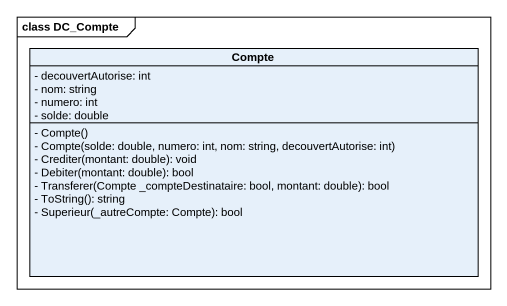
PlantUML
@startuml
mainframe class DC_Compte
hide circle
hide empty members
skinparam classAttributeIconSize 0
class Compte {
  - decouvertAutorise: int
  - nom: string
  - numero: int
  - solde: double
  - Compte()
  - Compte(solde: double, numero: int, nom: string, decouvertAutorise: int)
  - Crediter(montant: double): void
  - Debiter(montant: double): bool
  - Transferer(Compte _compteDestinataire: bool, montant: double): bool
  - ToString(): string
  - Superieur(_autreCompte: Compte): bool
}
@enduml
